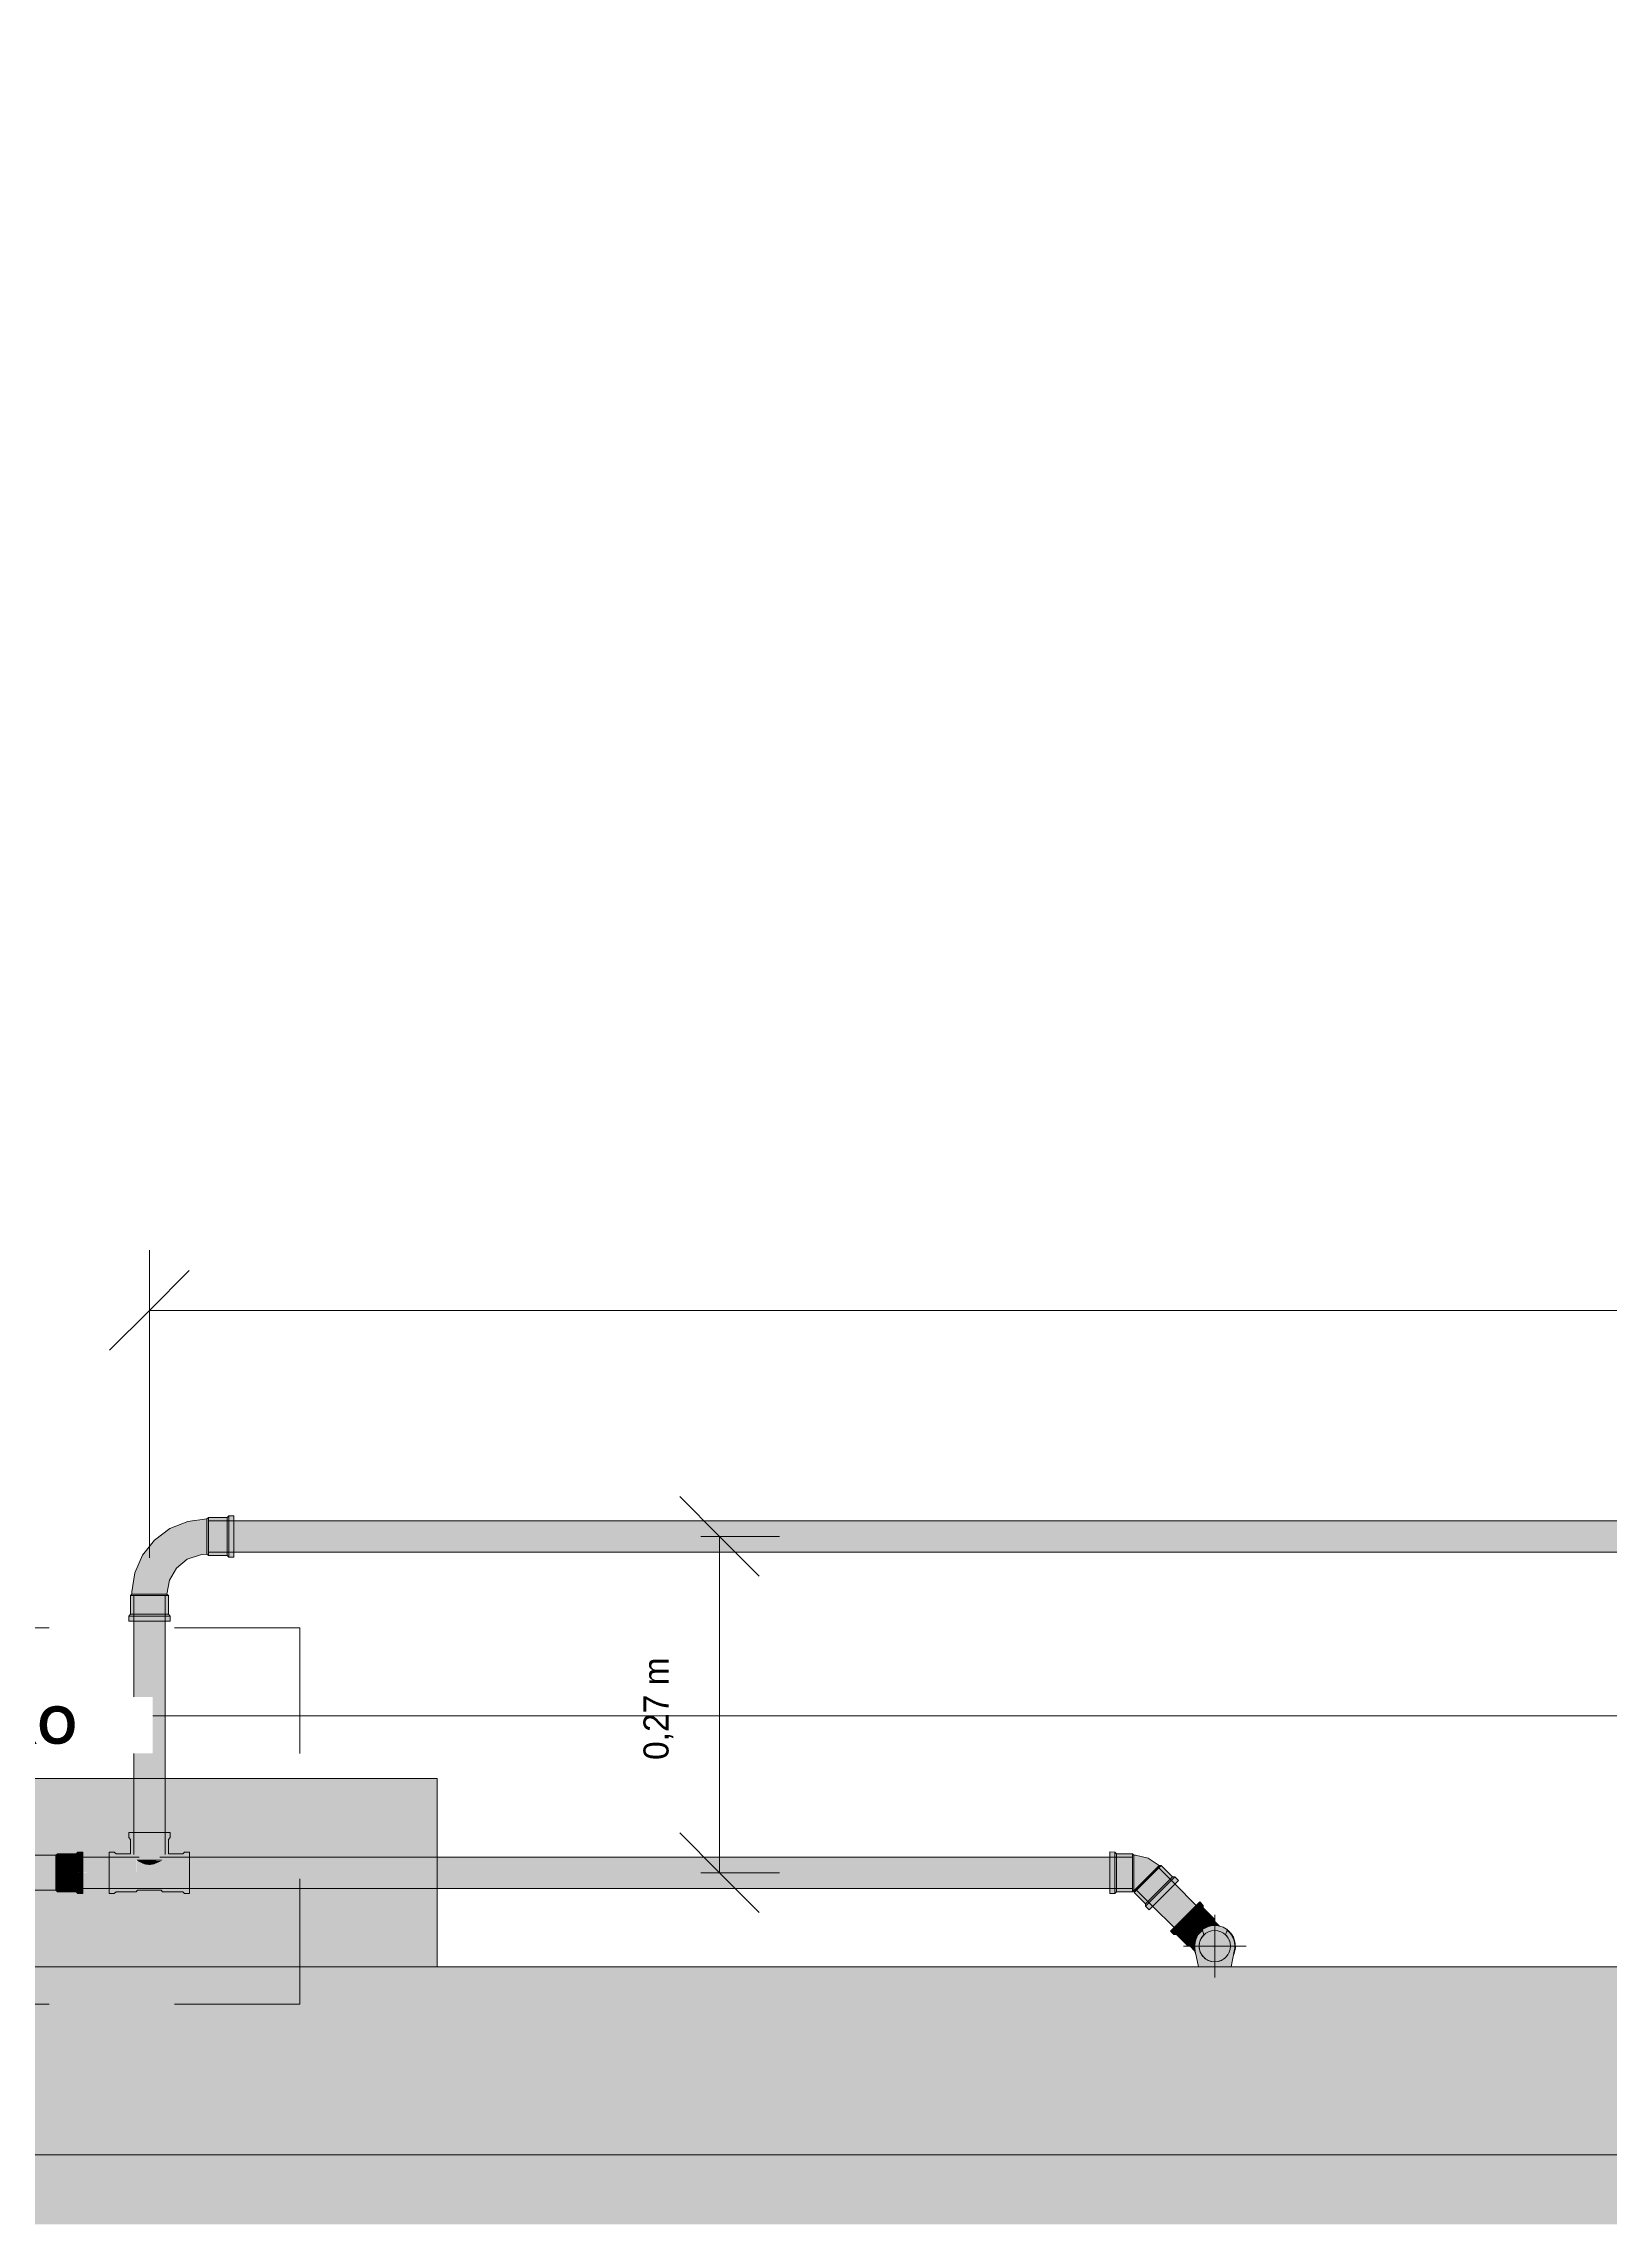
# Model space of a CAD drawing. Header units: metres. Extents: x 15.2 to 39, y -2.1 to 25.8.
# Drawn here: x 16.077 to 17.325, y 15.372 to 17.111 of the extents above; entities that cross this region are included whole.
import ezdxf

# ---------------------------------------------------------------- set-up
doc = ezdxf.new("R2010")
doc.units = ezdxf.units.M
doc.linetypes.add('Projeção', pattern=[0.003969, 0.002381, -0.001587])
doc.layers.add('1095_ARQ_BASE_dwg', color=7, linetype='Continuous', lineweight=5, true_color=0x767676)
doc.layers.add('A-FLOR', color=7, linetype='Continuous', lineweight=9, true_color=0x007f00)
for name, color, linetype, lineweight in [('A-ANNO-DIMS', 7, 'Continuous', 5), ('A-ANNO-DIMS-20', 7, 'Continuous', 5), ('A-FLOR-OVHD', 7, 'Projeção', 5), ('A-WALL', 7, 'Continuous', 9), ('G-ANNO-TEXT', 7, 'Continuous', 5), ('KIRYA - PAREDE VISTA', 7, 'Continuous', 15), ('KIRYA - PISO', 7, 'Continuous', 5), ('P-PIPE', 7, 'Continuous', 5), ('P-PIPE-CNTR', 7, 'Continuous', 5)]:
    doc.layers.add(name, color=color, linetype=linetype, lineweight=lineweight)
doc.styles.add('Century Gothic_1', font='GOTHIC.TTF', dxfattribs={"height": 0.02})
doc.styles.add('Century Gothic_B', font='GOTHICB.TTF', dxfattribs={"height": 0.03})
doc.dimstyles.new('Setores_1_mm', dxfattribs={"dimscale": 0.3048, "dimtxt": 0.020883, "dimasz": 0.208333, "dimexe": 0.15748, "dimexo": 0.098425, "dimgap": 0.114829, "dimtad": 1, "dimrnd": 0.01, "dimzin": 0, "dimdsep": 46, "dimtxsty": 'Century Gothic_1', "dimblk1": 'OBLIQUE', "dimblk2": 'OBLIQUE', "dimsah": 1, "dimcen": 0.09, "dimazin": 0, "dimtfac": 1, "dimtdec": 4, "dimtix": 1, "dimtmove": 0, "dimatfit": 3, "dimfxl": 1, "dimtvp": 1, "dimtolj": 1, "dimtzin": 0, "dimarcsym": 2})

# ---------------------------------------------------------------- blocks, each defined once
blk = doc.blocks.new('PVC Marrom Soldável_Abraçadeira - Abraçadeira_DN20mm e DN25mm-3601950-TÉRREO')
at = {"layer": 'P-PIPE', "true_color": 0x69503c}
blk.add_hatch(color=27, dxfattribs=at).paths.add_polyline_path([(17.0106, 15.5778), (17.0236, 15.5778), (17.0264, 15.5925), (17.0266, 15.594), (17.0263, 15.5977), (17.0251, 15.6012), (17.0227, 15.6047), (17.0205, 15.6068), (17.0195, 15.6031), (17.0214, 15.6006), (17.0227, 15.5975), (17.023, 15.5935), (17.0228, 15.5917), (17.0224, 15.5904), (17.0217, 15.5888), (17.0208, 15.587), (17.0188, 15.5848), (17.0163, 15.5832), (17.0136, 15.5822), (17.0106, 15.5818), (17.0074, 15.5822), (17.0044, 15.5835), (17.0012, 15.5862), (16.9998, 15.5881), (16.9985, 15.5917), (16.9983, 15.5925), (16.9983, 15.5958), (16.9988, 15.5983), (17.0001, 15.601), (17.0019, 15.6034), (17.0006, 15.6068), (16.9981, 15.6043), (16.996, 15.6008), (16.995, 15.5975), (16.9946, 15.594), (16.9951, 15.5904), (16.9976, 15.5778), (17.0074, 15.5778)])
at = {"layer": 'P-PIPE'}
for p, q in [((17.0019, 15.6033), (17.0007, 15.6069)), ((17.0205, 15.6069), (17.0193, 15.6033)), ((16.9951, 15.5904), (16.9976, 15.5778)), ((16.9976, 15.5778), (17.0236, 15.5778)), ((17.0236, 15.5778), (17.0261, 15.5904))]:
    blk.add_line(p, q, dxfattribs=at)
for radius, start, end in [(0.016, 128.3044, 194.1717), (0.0125, 169.2992, 177.6376), (0.0125, 183.6997, 192.0332), (0.0125, 154.3136, 163.2676), (0.0125, 134.0851, 148.9137), (0.0125, 31.0863, 45.9149), (0.016, 345.8283, 51.6956), (0.0125, 16.7324, 25.6864), (0.0125, 347.9668, 356.3003), (0.0125, 2.3624, 10.7008), (0.0125, 198.1612, 206.4725), (0.0125, 212.57, 220.9937), (0.0125, 226.9487, 235.696), (0.0125, 241.3093, 256.4085), (0.0125, 283.5915, 298.6907), (0.0125, 304.304, 313.0513), (0.0125, 319.0063, 327.43), (0.0125, 333.5275, 341.8388)]:
    blk.add_arc((17.0106, 15.5943), radius, start, end, dxfattribs=at)
blk = doc.blocks.new('AF_Soldavel_Curva 45_90 - Standard-V9-TÉRREO')
at = {"layer": 'P-PIPE', "true_color": 0x69503c}
h = blk.add_hatch(color=27, dxfattribs=at)
h.paths.add_polyline_path([(16.0406, 15.6363), (16.0408, 15.6366), (16.0387, 15.6366)])
h.paths.add_polyline_path([(16.044, 15.6368), (16.0457, 15.6372), (16.0448, 15.6371)])
h.paths.add_polyline_path([(16.0537, 15.643), (16.0552, 15.6454), (16.0548, 15.6449), (16.0538, 15.6431)])
h.paths.add_polyline_path([(16.0562, 15.6477), (16.0566, 15.6485), (16.0564, 15.6485)])
h.paths.add_polyline_path([(16.0556, 15.6593), (16.0547, 15.6613), (16.0546, 15.6611), (16.0551, 15.6601)])
h.paths.add_polyline_path([(16.0528, 15.6638), (16.0518, 15.6649), (16.0527, 15.6639)])
h.paths.add_polyline_path([(16.0489, 15.6671), (16.0482, 15.6674), (16.0489, 15.6671)])
h.paths.add_polyline_path([(16.0425, 15.6691), (16.0401, 15.6692), (16.0401, 15.6691), (16.042, 15.6691)])
for points in [[(16.0614, 15.6528), (16.0865, 15.6528), (16.0865, 15.6666), (16.0627, 15.6668), (16.0495, 15.6666), (16.0528, 15.6638), (16.0535, 15.663), (16.0547, 15.6613), (16.0553, 15.6602), (16.0567, 15.6563), (16.0571, 15.6528), (16.0595, 15.6528)], [(16.0865, 15.6528), (16.0876, 15.6528), (16.0876, 15.6677), (16.0865, 15.6666), (16.0865, 15.6528)], [(16.0876, 15.6528), (16.1026, 15.6528), (16.1026, 15.6677), (16.0876, 15.6677), (16.0876, 15.6528)], [(16.104, 15.6528), (16.104, 15.6691), (16.1026, 15.6677), (16.1026, 15.6528)], [(16.104, 15.6528), (16.108, 15.6528), (16.108, 15.6693), (16.104, 15.6691), (16.104, 15.6533)], [(16.0574, 15.6388), (16.0865, 15.639), (16.0865, 15.6528), (16.0571, 15.6528), (16.0562, 15.6476), (16.0558, 15.6466), (16.055, 15.6447), (16.0547, 15.6443), (16.0518, 15.6407), (16.0495, 15.6388), (16.0566, 15.6388)], [(16.0876, 15.6379), (16.0876, 15.6528), (16.0865, 15.6528), (16.0867, 15.6388)], [(16.0876, 15.6379), (16.1026, 15.6379), (16.1026, 15.6528), (16.0876, 15.6528), (16.0876, 15.6385)], [(16.104, 15.6366), (16.104, 15.6528), (16.1026, 15.6527), (16.1028, 15.6377), (16.1037, 15.6369)], [(16.108, 15.6363), (16.108, 15.6528), (16.104, 15.6527), (16.104, 15.6366)]]:
    blk.add_hatch(color=27, dxfattribs=at).paths.add_polyline_path(points)
at = {"layer": 'P-PIPE'}
for p, q in [((16.0876, 15.6679), (16.0865, 15.6668)), ((16.0865, 15.6668), (16.0865, 15.6528)), ((16.1026, 15.6679), (16.0876, 15.6679)), ((16.0876, 15.6679), (16.0876, 15.6528)), ((16.104, 15.6693), (16.1026, 15.6679)), ((16.1026, 15.6679), (16.1026, 15.6528)), ((16.108, 15.6693), (16.104, 15.6693)), ((16.104, 15.6693), (16.104, 15.6528)), ((16.108, 15.6528), (16.108, 15.6693)), ((16.0865, 15.6528), (16.0865, 15.6388)), ((16.0876, 15.6528), (16.0876, 15.6377)), ((16.1026, 15.6528), (16.1026, 15.6377)), ((16.104, 15.6528), (16.104, 15.6363)), ((16.108, 15.6363), (16.108, 15.6528)), ((16.0865, 15.6388), (16.0876, 15.6377)), ((16.0876, 15.6377), (16.1026, 15.6377)), ((16.1026, 15.6377), (16.104, 15.6363)), ((16.104, 15.6363), (16.108, 15.6363))]:
    blk.add_line(p, q, dxfattribs=at)
at = {"layer": 'P-PIPE', "flags": 128}
for points in [[(16.0492, 15.6668), (16.0573, 15.6668), (16.0688, 15.6668), (16.0818, 15.6668), (16.0865, 15.6668)], [(16.0865, 15.6388), (16.0732, 15.6388), (16.0611, 15.6388), (16.0511, 15.6388), (16.0492, 15.6388)]]:
    blk.add_lwpolyline(points, dxfattribs=at)
at = {"layer": 'P-PIPE'}
for start, end in [(101.9728, 121.6639), (83.3047, 96.6826), (41.9697, 78.018), (23.3004, 36.6783), (323.3217, 336.6996), (341.9863, 0), (0, 17.4759), (238.3361, 258.0272), (263.3174, 276.6953), (281.982, 318.0303)]:
    blk.add_arc((16.0406, 15.6528), 0.0165, start, end, dxfattribs=at)
blk = doc.blocks.new('Joelho 45_90 - Agua Fria_Soldavel - MEP - Tigre - Standard-3609069-TÉRREO')
at = {"layer": 'P-PIPE', "true_color": 0x69503c}
for points in [[(0.0033, 0.0247), (-0.0057, 0.0157), (0.0157, -0.0057), (0.0247, 0.0033), (0.0037, 0.0243)], [(0.0038, 0.0272), (0.0033, 0.0266), (0.0266, 0.0033), (0.0295, 0.0061), (0.0061, 0.0295)], [(0.0033, 0.0266), (0.0033, 0.0247), (0.0247, 0.0033), (0.0266, 0.0033), (0.0037, 0.0263)], [(-0.0252, 0.0165), (-0.0252, -0.0165), (-0.0212, -0.0165), (-0.0212, 0.0165), (-0.025, 0.0165)], [(-0.0212, 0.0165), (-0.021, -0.0163), (-0.0198, -0.0151), (-0.0198, 0.0151), (-0.021, 0.0163)], [(-0.0198, 0.0151), (-0.0198, -0.0151), (-0.0071, -0.0151), (-0.0071, 0.0151), (-0.0194, 0.0151)], [(-0.0071, 0.0151), (-0.0071, -0.0151), (-0.006, -0.014), (-0.006, 0.0141), (-0.0068, 0.0148)], [(-0.0058, 0.0141), (-0.006, 0.013), (-0.006, -0.014), (-0.001, -0.0129), (0.0031, -0.0124), (0.0049, -0.0119), (0.0141, -0.0057), (-0.0058, 0.0141)], [(-0.0057, 0.0157), (-0.0055, 0.014), (0.0144, -0.0057), (0.0157, -0.0057), (-0.0053, 0.0153)]]:
    blk.add_hatch(color=27, dxfattribs=at).paths.add_polyline_path(points)
at = {"layer": 'P-PIPE'}
for p, q in [((0.0033, 0.0247), (-0.0057, 0.0157)), ((0.0061, 0.0295), (0.0033, 0.0266)), ((0.0033, 0.0266), (0.0033, 0.0247)), ((0.0033, 0.0266), (0.0266, 0.0033)), ((0.0033, 0.0247), (0.0247, 0.0033)), ((0.0295, 0.0061), (0.0061, 0.0295)), ((-0.0212, 0.0165), (-0.0252, 0.0165)), ((-0.0252, 0.0165), (-0.0252, -0.0165)), ((-0.0198, 0.0151), (-0.0212, 0.0165)), ((-0.0212, 0.0165), (-0.0212, -0.0165)), ((-0.0071, 0.0151), (-0.0198, 0.0151)), ((-0.0198, 0.0151), (-0.0198, -0.0151)), ((-0.006, 0.014), (-0.0071, 0.0151)), ((-0.0071, 0.0151), (-0.0071, -0.0151)), ((-0.0071, -0.0151), (-0.0071, 0.0151)), ((-0.0057, 0.0141), (-0.006, 0.014)), ((-0.006, -0.014), (-0.006, 0.014)), ((-0.006, 0.014), (-0.006, -0.014)), ((-0.0057, 0.0157), (-0.0057, 0.0141)), ((0.0157, -0.0057), (-0.0057, 0.0157)), ((-0.0057, 0.0157), (0.0157, -0.0057)), ((-0.0057, 0.0141), (0.0141, -0.0057)), ((0.0141, -0.0057), (-0.0057, 0.0141)), ((0.0157, -0.0057), (0.0247, 0.0033)), ((0.0247, 0.0033), (0.0266, 0.0033)), ((0.0266, 0.0033), (0.0295, 0.0061)), ((-0.0252, -0.0165), (-0.0212, -0.0165)), ((-0.0212, -0.0165), (-0.0198, -0.0151)), ((-0.0198, -0.0151), (-0.0071, -0.0151)), ((-0.0071, -0.0151), (-0.006, -0.014)), ((0.0141, -0.0057), (0.0157, -0.0057))]:
    blk.add_line(p, q, dxfattribs=at)
at = {"layer": 'P-PIPE', "flags": 128}
blk.add_lwpolyline([(-0.006, -0.014), (0.0044, -0.0121), (0.0133, -0.0065), (0.0141, -0.0057)], dxfattribs=at)
blk = doc.blocks.new('Joelho 45_90 - Agua Fria_Soldavel - MEP - Tigre - Standard-V10-TÉRREO')
at = {"layer": 'P-PIPE', "true_color": 0x69503c}
for points in [[(16.9898, 15.6152), (17.0013, 15.6267), (16.9986, 15.6296), (16.9869, 15.618), (16.9879, 15.617)], [(16.9783, 15.6037), (16.9898, 15.6152), (16.9869, 15.618), (16.9753, 15.6063), (16.9781, 15.6038)], [(16.9802, 15.6037), (16.9908, 15.6142), (16.9898, 15.6152), (16.9784, 15.6037), (16.9797, 15.6037)], [(16.9891, 15.5945), (16.9959, 15.6015), (16.9968, 15.6031), (16.999, 15.606), (16.9908, 15.6142), (16.9802, 15.6037), (16.9887, 15.5949)], [(16.9908, 15.6142), (17.0013, 15.6247), (17.0011, 15.6265), (16.9898, 15.6152)], [(16.999, 15.606), (17.0031, 15.6089), (17.0039, 15.6094), (17.0104, 15.6159), (17.0013, 15.6247), (16.9908, 15.6142), (16.9985, 15.6064)], [(17.0037, 15.6091), (17.0066, 15.6105), (17.0104, 15.6143), (17.0104, 15.6159), (17.0039, 15.6094)], [(17.0063, 15.6102), (17.0063, 15.6102), (17.0114, 15.6107), (17.0145, 15.6103), (17.0104, 15.6143), (17.0063, 15.6102)], [(16.9906, 15.5945), (16.9949, 15.5991), (16.9955, 15.601), (16.9891, 15.5945), (16.9905, 15.5945)], [(16.9946, 15.5905), (16.9942, 15.5948), (16.9946, 15.5985), (16.9906, 15.5945), (16.9946, 15.5905)]]:
    blk.add_hatch(color=27, dxfattribs=at).paths.add_polyline_path(points)
h = blk.add_hatch(color=27, dxfattribs=at)
h.paths.add_polyline_path([(17.0256, 15.5877), (17.0266, 15.5905), (17.0271, 15.5943), (17.0263, 15.5993), (17.0245, 15.6031), (17.0218, 15.6064), (17.0182, 15.6089), (17.0145, 15.6103), (17.0101, 15.6107), (17.0055, 15.6099), (17.0018, 15.6081), (16.9985, 15.6053), (16.996, 15.6018), (16.9946, 15.5981), (16.9942, 15.5938), (16.9949, 15.5896), (16.9956, 15.5877), (16.9948, 15.5925), (16.9947, 15.5947), (16.9953, 15.5986), (16.9965, 15.6017), (16.9985, 15.6047), (17.0007, 15.6068), (17.002, 15.6033), (17.005, 15.6054), (17.0074, 15.6064), (17.0106, 15.6068), (17.0139, 15.6064), (17.0169, 15.6051), (17.0193, 15.6033), (17.0206, 15.6068), (17.0234, 15.6038), (17.0252, 15.6008), (17.0263, 15.5975), (17.0266, 15.594), (17.026, 15.5896)])
h.paths.add_polyline_path([(17.0228, 15.5917), (17.023, 15.5925), (17.0229, 15.5924)])
h.paths.add_polyline_path([(17.0231, 15.5948), (17.023, 15.5958), (17.023, 15.595)])
h.paths.add_polyline_path([(17.0225, 15.5979), (17.0223, 15.5986), (17.0225, 15.5981)])
h.paths.add_polyline_path([(17.0213, 15.6007), (17.0209, 15.6013), (17.0213, 15.6007)])
at = {"layer": 'P-PIPE'}
for p, q in [((16.9986, 15.6297), (16.9869, 15.618)), ((17.0014, 15.6268), (16.9986, 15.6297)), ((16.9869, 15.618), (16.9753, 15.6063)), ((16.9781, 15.6035), (16.9898, 15.6152)), ((16.9801, 15.6035), (16.9908, 15.6142)), ((16.9898, 15.6152), (17.0014, 15.6268)), ((16.9908, 15.6142), (17.0014, 15.6249)), ((17.0014, 15.6249), (17.0014, 15.6268)), ((17.0104, 15.6159), (17.0014, 15.6249)), ((17.0104, 15.6159), (17.0037, 15.6092)), ((17.0037, 15.6092), (17.0104, 15.6159)), ((17.0064, 15.6103), (17.0104, 15.6143)), ((17.0104, 15.6143), (17.0064, 15.6103)), ((17.0104, 15.6143), (17.0104, 15.6159)), ((17.0104, 15.6143), (17.0145, 15.6103)), ((16.9753, 15.6063), (16.9781, 15.6035)), ((16.9781, 15.6035), (16.9801, 15.6035)), ((16.9801, 15.6035), (16.9891, 15.5945)), ((16.9958, 15.6012), (16.9891, 15.5945)), ((16.9891, 15.5945), (16.9958, 15.6012)), ((16.9891, 15.5945), (16.9906, 15.5945)), ((16.9906, 15.5945), (16.9946, 15.5985)), ((16.9946, 15.5985), (16.9906, 15.5945)), ((16.9946, 15.5904), (16.9906, 15.5945))]:
    blk.add_line(p, q, dxfattribs=at)
for start, end in [(336.2965, 135), (92.9784, 98.3543), (135, 203.7035), (171.8727, 177.0216), (152.9767, 158.3538), (111.6462, 117.0233), (51.6467, 57.025), (32.9802, 38.3548), (351.6473, 357.0268), (335, 338.3553)]:
    blk.add_arc((17.0106, 15.5943), 0.0165, start, end, dxfattribs=at)
blk = doc.blocks.new('HD_1095_QUIOSQUE_PRAÇA_NOVA_COREMAS_rvt-1-TÉRREO')
at = {"layer": 'A-FLOR', "lineweight": 5, "true_color": 0x464646}
blk.add_hatch(color=49, dxfattribs=at).paths.add_polyline_path([(18.2106, 15.3725), (18.5106, 15.3725), (18.5106, 15.4278), (18.2106, 15.4278), (18.2106, 15.5778), (15.3606, 15.5778), (15.3606, 15.3725), (18.2062, 15.3725)])
at = {"layer": 'A-WALL', "lineweight": 5, "true_color": 0x787878}
h = blk.add_hatch(color=8, dxfattribs=at)
h.paths.add_polyline_path([(15.2106, 15.5778), (16.3906, 15.5778), (16.3906, 15.6403), (16.193, 15.6402), (16.193, 15.6363), (16.189, 15.6363), (16.1876, 15.6377), (16.1715, 15.6377), (16.1704, 15.6388), (16.1515, 15.6386), (16.1505, 15.6377), (16.1344, 15.6377), (16.133, 15.6363), (16.129, 15.6363), (16.129, 15.6403), (16.108, 15.6403), (16.108, 15.6363), (16.104, 15.6366), (16.1026, 15.6379), (16.0876, 15.6379), (16.0865, 15.639), (16.0627, 15.6388), (16.0489, 15.6385), (16.0482, 15.6382), (16.0439, 15.6367), (16.0432, 15.6366), (16.0425, 15.6366), (16.0406, 15.6363), (16.0363, 15.6369), (16.032, 15.6388), (16.0197, 15.6388), (15.9946, 15.6388), (15.9936, 15.6379), (15.9786, 15.6379), (15.9772, 15.6366), (15.9732, 15.6363), (15.9732, 15.6403), (15.9555, 15.6403), (15.9555, 15.6358), (15.9515, 15.6358), (15.9496, 15.6378), (15.9346, 15.6378), (15.9317, 15.6403), (15.9301, 15.6403), (15.9301, 15.6338), (15.9184, 15.6338), (15.9166, 15.6333), (15.9081, 15.6333), (15.9021, 15.635), (15.8724, 15.635), (15.8676, 15.6364), (15.866, 15.6378), (15.8581, 15.6378), (15.8581, 15.6338), (15.8431, 15.6338), (15.8431, 15.6403), (15.8415, 15.6403), (15.8386, 15.6378), (15.8237, 15.6378), (15.8218, 15.6358), (15.8178, 15.6358), (15.8178, 15.6403), (15.808, 15.6403), (15.808, 15.6203), (15.7812, 15.6203), (15.7812, 15.6354), (15.7713, 15.6294), (15.77, 15.6259), (15.7627, 15.6142), (15.7522, 15.604), (15.7411, 15.597), (15.728, 15.5924), (15.7142, 15.5909), (15.7005, 15.5924), (15.6874, 15.597), (15.6754, 15.6047), (15.6658, 15.6142), (15.6584, 15.6259), (15.6571, 15.6299), (15.6476, 15.6356), (15.6476, 15.6203), (15.6205, 15.6203), (15.6205, 15.6403), (15.6065, 15.6403), (15.6065, 15.6367), (15.5896, 15.6367), (15.5874, 15.6331), (15.5864, 15.6322), (15.5836, 15.6309), (15.581, 15.6302), (15.5537, 15.6302), (15.5523, 15.623), (15.5501, 15.6225), (15.5501, 15.6235), (15.5413, 15.6235), (15.5356, 15.6292), (15.5355, 15.6363), (15.5235, 15.6363), (15.5235, 15.6403), (15.508, 15.6403), (15.508, 15.6363), (15.504, 15.6366), (15.5026, 15.6379), (15.4876, 15.6379), (15.4865, 15.639), (15.4616, 15.6388), (15.4492, 15.6388), (15.4482, 15.6382), (15.444, 15.6368), (15.4432, 15.6366), (15.4424, 15.6365), (15.4402, 15.6364), (15.4355, 15.6372), (15.4318, 15.639), (15.4284, 15.6418), (15.4277, 15.6426), (15.4265, 15.6443), (15.426, 15.6454), (15.4246, 15.6492), (15.4241, 15.6528), (15.425, 15.658), (15.4254, 15.659), (15.4263, 15.6609), (15.4266, 15.6616), (15.4266, 15.6696), (15.4266, 15.6989), (15.4258, 15.6998), (15.4258, 15.7148), (15.4244, 15.7162), (15.4241, 15.7202), (15.4281, 15.7202), (15.4281, 15.7278), (15.2106, 15.7278), (15.2106, 15.6985)])
h.paths.add_polyline_path([(15.808, 15.6653), (15.8178, 15.6653), (15.8178, 15.6698), (15.8218, 15.6698), (15.8237, 15.6679), (15.8386, 15.6679), (15.8415, 15.6653), (15.8431, 15.6653), (15.8431, 15.6718), (15.8581, 15.6718), (15.8581, 15.6678), (15.866, 15.6678), (15.8676, 15.6693), (15.8724, 15.6706), (15.9028, 15.6708), (15.9081, 15.6723), (15.9166, 15.6723), (15.9184, 15.6718), (15.9301, 15.6718), (15.9301, 15.6653), (15.9318, 15.6654), (15.9346, 15.6679), (15.9496, 15.6679), (15.9515, 15.6698), (15.9555, 15.6698), (15.9555, 15.6653), (15.9732, 15.6653), (15.9732, 15.6693), (15.9772, 15.6691), (15.9786, 15.6677), (15.9936, 15.6677), (15.9947, 15.6666), (16.0197, 15.6668), (16.032, 15.6668), (16.0331, 15.6674), (16.0372, 15.6689), (16.038, 15.6691), (16.0401, 15.6692), (16.041, 15.6693), (16.0457, 15.6684), (16.0495, 15.6668), (16.0627, 15.6668), (16.0867, 15.6668), (16.0876, 15.6677), (16.1026, 15.6677), (16.104, 15.6691), (16.108, 15.6693), (16.108, 15.6653), (16.129, 15.6654), (16.129, 15.6693), (16.133, 15.6693), (16.1344, 15.6679), (16.1459, 15.6679), (16.1459, 15.6794), (16.1445, 15.6808), (16.1445, 15.6848), (16.1485, 15.6848), (16.1485, 15.7278), (15.4531, 15.7278), (15.4531, 15.7202), (15.4571, 15.7202), (15.4569, 15.7162), (15.4555, 15.7148), (15.4555, 15.6998), (15.4545, 15.6985), (15.4546, 15.6762), (15.4547, 15.6668), (15.4788, 15.6668), (15.4867, 15.6668), (15.4876, 15.6677), (15.5026, 15.6677), (15.504, 15.6691), (15.508, 15.6693), (15.508, 15.6653), (15.5235, 15.6653), (15.5235, 15.6693), (15.5356, 15.6695), (15.5356, 15.6764), (15.5413, 15.6821), (15.5501, 15.6821), (15.5501, 15.6831), (15.5523, 15.6827), (15.5537, 15.6754), (15.581, 15.6754), (15.5843, 15.6746), (15.5867, 15.6731), (15.5878, 15.6722), (15.5896, 15.6689), (15.6065, 15.6689), (15.6065, 15.6653), (15.6205, 15.6653), (15.6205, 15.6854), (15.6476, 15.6854), (15.6476, 15.6701), (15.6571, 15.6757), (15.6584, 15.6797), (15.6658, 15.6914), (15.6756, 15.7012), (15.6874, 15.7086), (15.7015, 15.7133), (15.7142, 15.7147), (15.728, 15.7132), (15.7417, 15.7082), (15.7531, 15.701), (15.7627, 15.6914), (15.77, 15.6797), (15.7713, 15.6762), (15.7812, 15.6702), (15.7812, 15.6854), (15.808, 15.6854), (15.808, 15.6665)])
h.paths.add_polyline_path([(16.3906, 15.6653), (16.3906, 15.7278), (16.1735, 15.7278), (16.1737, 15.6848), (16.1775, 15.6848), (16.1775, 15.6808), (16.1761, 15.6794), (16.1761, 15.6679), (16.1876, 15.6679), (16.189, 15.6693), (16.193, 15.6693), (16.193, 15.6653), (16.3185, 15.6653)])
at = {"layer": 'P-PIPE', "true_color": 0x00ffff}
h = blk.add_hatch(color=4, dxfattribs=at)
h.paths.add_polyline_path([(16.927, 15.6528), (16.927, 15.6653), (16.193, 15.6651), (16.193, 15.6528), (16.8848, 15.6528)])
h.paths.add_polyline_path([(16.108, 15.6528), (16.129, 15.6528), (16.129, 15.6653), (16.108, 15.6653), (16.108, 15.6547)])
h = blk.add_hatch(color=4, dxfattribs=at)
h.paths.add_polyline_path([(16.129, 15.6403), (16.129, 15.6528), (16.108, 15.6527), (16.108, 15.6403), (16.1112, 15.6403)])
h.paths.add_polyline_path([(16.8848, 15.6403), (16.927, 15.6403), (16.927, 15.6528), (16.193, 15.6528), (16.193, 15.6403), (16.6961, 15.6403)])
for points in [[(16.9781, 15.6092), (16.9869, 15.618), (16.9699, 15.635), (16.9611, 15.6262), (16.9775, 15.6097)], [(16.9869, 15.618), (16.9958, 15.6268), (16.9787, 15.6438), (16.9699, 15.635), (16.9839, 15.621)], [(17.0106, 15.5818), (17.0147, 15.5826), (17.0169, 15.5835), (17.0195, 15.5855), (17.0217, 15.5888), (17.0227, 15.5911), (17.0231, 15.5943), (17.0227, 15.5975), (17.0214, 15.6006), (17.0195, 15.6031), (17.0169, 15.6051), (17.0139, 15.6064), (17.0106, 15.6068), (17.0074, 15.6064), (17.0044, 15.6051), (17.0018, 15.6031), (16.9998, 15.6006), (16.9985, 15.5975), (16.9982, 15.5935), (16.9988, 15.5904), (16.9998, 15.5881), (17.0018, 15.5855), (17.0051, 15.5832), (17.008, 15.5822)]]:
    blk.add_hatch(color=4, dxfattribs=at).paths.add_polyline_path(points)
at = {"layer": 'A-FLOR', "color": 9, "true_color": 0xaad4aa}
blk.add_line((18.2106, 15.5778), (16.3906, 15.5778), dxfattribs=at)
at = {"layer": 'A-WALL', "color": 253, "true_color": 0xaaaaaa}
for p, q in [((15.2106, 15.7278), (16.3906, 15.7278)), ((16.3906, 15.5778), (16.3906, 15.7278)), ((16.3906, 15.5778), (15.3606, 15.5778)), ((16.3906, 15.5778), (18.2106, 15.5778)), ((18.2106, 15.4278), (15.3606, 15.4278))]:
    blk.add_line(p, q, dxfattribs=at)
at = {"layer": 'P-PIPE'}
for p, q in [((16.1529, 15.6653), (16.0876, 15.6653)), ((16.9451, 15.6653), (16.1692, 15.6653)), ((17.0086, 15.614), (16.966, 15.6566)), ((16.0876, 15.6403), (16.9451, 15.6403)), ((16.9483, 15.639), (16.9909, 15.5964))]:
    blk.add_line(p, q, dxfattribs=at)
at = {"layer": 'P-PIPE', "color": 96, "true_color": 0x007f00}
for start, end in [(0, 180), (180, 0)]:
    blk.add_arc((17.0106, 15.5943), 0.0125, start, end, dxfattribs=at)
at = {"layer": 'P-PIPE-CNTR'}
for p, q in [((17.0106, 15.6068), (17.0106, 15.6193)), ((17.0106, 15.6068), (17.0106, 15.6193)), ((17.0106, 15.5693), (17.0106, 15.6193)), ((16.9856, 15.5943), (16.9947, 15.5943)), ((16.9856, 15.5943), (16.9947, 15.5943)), ((16.9856, 15.5943), (17.0356, 15.5943)), ((17.0266, 15.5943), (17.0356, 15.5943)), ((17.0266, 15.5943), (17.0356, 15.5943)), ((17.0106, 15.5693), (17.0106, 15.5778)), ((17.0106, 15.5693), (17.0106, 15.5778))]:
    blk.add_line(p, q, dxfattribs=at)
at = {"layer": 'P-PIPE', "lineweight": 5, "rotation": 135}
blk.add_blockref('Joelho 45_90 - Agua Fria_Soldavel - MEP - Tigre - Standard-3609069-TÉRREO', (16.9521, 15.6528), dxfattribs=at)
at = {"layer": 'P-PIPE', "lineweight": 5}
for name in ['AF_Soldavel_Curva 45_90 - Standard-V9-TÉRREO', 'Joelho 45_90 - Agua Fria_Soldavel - MEP - Tigre - Standard-V10-TÉRREO', 'PVC Marrom Soldável_Abraçadeira - Abraçadeira_DN20mm e DN25mm-3601950-TÉRREO']:
    blk.add_blockref(name, (0, 0), dxfattribs=at)
blk = doc.blocks.new('1095_ARQ_BASE_dwg-3608001-TÉRREO')
at = {"layer": 'KIRYA - PAREDE VISTA', "color": 253, "true_color": 0xaaaaaa, "flags": 128}
for points in [[(15.8915, 15.6706), (15.8915, 15.7778), (17.8915, 15.7778), (17.8915, 15.4278)], [(17.8915, 15.4278), (15.8915, 15.4278), (15.8915, 15.635)]]:
    blk.add_lwpolyline(points, dxfattribs=at)
at = {"layer": 'KIRYA - PISO', "color": 253, "true_color": 0xaaaaaa}
for radius, start, end in [(6, 14.71477, 106.25676), (5, 17.7478, 109.6277), (4, 22.3978, 114.8306)]:
    blk.add_arc((16.8653, 13.8485), radius, start, end, dxfattribs=at)
blk = doc.blocks.new('AF_Soldavel_Curva 45_90 - Standard-V14-TÉRREO')
at = {"layer": 'P-PIPE', "true_color": 0xe06060}
for points in [[(-0.0159, 0.0674), (-0.0165, 0.0674), (-0.0165, 0.0634), (0.0165, 0.0634), (0.0165, 0.0674), (-0.0151, 0.0674)], [(-0.0159, 0.0634), (-0.0165, 0.0634), (-0.0151, 0.062), (0.0151, 0.062), (0.0165, 0.0634), (-0.0159, 0.0634)], [(-0.0082, 0.062), (-0.0151, 0.062), (-0.0151, 0.047), (0.0151, 0.047), (0.0151, 0.062), (-0.0076, 0.062)], [(-0.0139, 0.0459), (-0.014, 0.0459), (-0.0151, 0.0376), (-0.0183, 0.03), (-0.0238, 0.023), (-0.03, 0.0183), (-0.0363, 0.0157), (-0.0459, 0.014), (-0.0459, -0.014), (-0.0342, -0.0129), (-0.0219, -0.0089), (-0.0126, -0.0039), (-0.0035, 0.0035), (0.0043, 0.0133), (0.0096, 0.0233), (0.0129, 0.0342), (0.014, 0.0459), (-0.0137, 0.0459)], [(0.0012, 0.047), (-0.0151, 0.047), (-0.0139, 0.0459), (0.0142, 0.046), (0.0151, 0.047), (0.0024, 0.047)], [(-0.0638, 0.0165), (-0.0674, 0.0165), (-0.0674, -0.0165), (-0.0634, -0.0165), (-0.0634, 0.0165)], [(-0.0634, 0.0165), (-0.0634, -0.0165), (-0.062, -0.0151), (-0.062, 0.0151), (-0.0631, 0.0162)], [(-0.047, 0.0151), (-0.062, 0.0151), (-0.062, -0.0151), (-0.047, -0.0151), (-0.047, 0.0147)], [(-0.047, 0.0151), (-0.047, -0.0151), (-0.0459, -0.014), (-0.046, 0.0142), (-0.0465, 0.0146)]]:
    blk.add_hatch(color=13, dxfattribs=at).paths.add_polyline_path(points)
at = {"layer": 'P-PIPE'}
for p, q in [((-0.0165, 0.0674), (-0.0165, 0.0634)), ((0.0165, 0.0674), (-0.0165, 0.0674)), ((-0.0165, 0.0634), (-0.0151, 0.062)), ((-0.0165, 0.0634), (0.0165, 0.0634)), ((-0.0151, 0.062), (-0.0151, 0.047)), ((-0.0151, 0.062), (0.0151, 0.062)), ((0.0151, 0.062), (0.0165, 0.0634)), ((0.0151, 0.047), (0.0151, 0.062)), ((0.0165, 0.0634), (0.0165, 0.0674)), ((-0.0151, 0.047), (-0.014, 0.0459)), ((-0.0151, 0.047), (0.0151, 0.047)), ((-0.014, 0.0459), (0.014, 0.0459)), ((0.014, 0.0459), (0.0151, 0.047)), ((-0.0634, 0.0165), (-0.0674, 0.0165)), ((-0.0674, 0.0165), (-0.0674, -0.0165)), ((-0.062, 0.0151), (-0.0634, 0.0165)), ((-0.0634, 0.0165), (-0.0634, -0.0165)), ((-0.047, 0.0151), (-0.062, 0.0151)), ((-0.062, 0.0151), (-0.062, -0.0151)), ((-0.0459, 0.014), (-0.047, 0.0151)), ((-0.047, 0.0151), (-0.047, -0.0151)), ((-0.0459, 0.014), (-0.0459, -0.014)), ((-0.0674, -0.0165), (-0.0634, -0.0165)), ((-0.0634, -0.0165), (-0.062, -0.0151)), ((-0.062, -0.0151), (-0.047, -0.0151)), ((-0.047, -0.0151), (-0.0459, -0.014))]:
    blk.add_line(p, q, dxfattribs=at)
at = {"layer": 'P-PIPE', "flags": 128}
for points in [[(-0.0459, -0.014), (-0.0307, -0.0121), (-0.0164, -0.0063), (-0.0041, 0.0029), (0.0054, 0.0149), (0.0116, 0.029), (0.014, 0.0441), (0.014, 0.0459)], [(-0.014, 0.0459), (-0.016, 0.0349), (-0.0216, 0.0253), (-0.0302, 0.0181), (-0.0408, 0.0145), (-0.0459, 0.014)]]:
    blk.add_lwpolyline(points, dxfattribs=at)
blk = doc.blocks.new('DIMBLOCK15-TÉRREO')
at = {"layer": 'A-ANNO-DIMS-20'}
for p, q in [((16.161, 16.101), (16.161, 16.149)), ((19.4257, 16.101), (19.4257, 16.149)), ((16.161, 16.101), (19.4257, 16.101)), ((16.161, 16.101), (16.161, 15.9038)), ((19.4257, 16.101), (19.4257, 15.9633))]:
    blk.add_line(p, q, dxfattribs=at)
at = {"layer": 'A-ANNO-DIMS-20', "lineweight": 25}
for p, q in [((16.161, 16.101), (16.1928, 16.1328)), ((19.4257, 16.101), (19.4574, 16.1328)), ((16.161, 16.101), (16.1293, 16.0693)), ((19.4257, 16.101), (19.3939, 16.0693))]:
    blk.add_line(p, q, dxfattribs=at)
at = {"layer": 'A-ANNO-DIMS-20', "color": 0, "insert": (17.7493, 16.1616), "char_height": 0.02, "width": 0.105809, "attachment_point": 1, "line_spacing_factor": 0.984502, "style": 'Century Gothic_1'}
blk.add_mtext('3,26 m', dxfattribs=at)
blk = doc.blocks.new('_Oblique')
at = {"color": 0, "linetype": 'ByBlock', "lineweight": -2}
blk.add_line((-0.5, -0.5), (0.5, 0.5), dxfattribs=at)
blk = doc.blocks.new('DIMBLOCK16-TÉRREO')
at = {"layer": 'A-ANNO-DIMS-20', "lineweight": 25}
for p, q in [((16.6156, 15.9208), (16.5839, 15.9526)), ((16.6156, 15.9208), (16.6474, 15.8891)), ((16.6156, 15.6528), (16.5839, 15.6846)), ((16.6156, 15.6528), (16.6474, 15.6211))]:
    blk.add_line(p, q, dxfattribs=at)
at = {"layer": 'A-ANNO-DIMS-20'}
for p, q in [((16.6156, 15.9208), (16.6007, 15.9208)), ((16.6156, 15.6528), (16.6156, 15.9208)), ((16.6156, 15.9208), (16.6636, 15.9208)), ((16.6156, 15.6528), (16.6007, 15.6528)), ((16.6156, 15.6528), (16.6636, 15.6528))]:
    blk.add_line(p, q, dxfattribs=at)
at = {"layer": 'A-ANNO-DIMS-20', "color": 0, "insert": (16.555, 15.7427), "char_height": 0.02, "width": 0.105809, "attachment_point": 1, "rotation": 90, "line_spacing_factor": 0.984502, "style": 'Century Gothic_1'}
blk.add_mtext('0,27 m', dxfattribs=at)

msp = doc.modelspace()

# ---------------------------------------------------------------- hatches: boundary and pattern name
at = {"layer": 'P-PIPE', "true_color": 0x00ffff}
for points in [[(17.4511, 15.9208), (19.4053, 15.9208), (19.4053, 15.9333), (16.2284, 15.9333), (16.2284, 15.9208), (17.0736, 15.9208)], [(16.2284, 15.9083), (19.4053, 15.9083), (19.4053, 15.9208), (16.2284, 15.9208), (16.2284, 15.9083)], [(16.161, 15.6848), (16.161, 15.8534), (16.1485, 15.8534), (16.1487, 15.6848), (16.161, 15.6848)], [(16.161, 15.6848), (16.1735, 15.6848), (16.1735, 15.8534), (16.161, 15.8534), (16.161, 15.6985)]]:
    msp.add_hatch(color=4, dxfattribs=at).paths.add_polyline_path(points)
at = {"layer": 'P-PIPE', "true_color": 0xe06060}
for points in [[(16.1445, 15.6808), (16.1775, 15.6808), (16.1775, 15.6848), (16.1445, 15.6848)], [(16.1761, 15.6794), (16.1775, 15.6808), (16.1445, 15.6808), (16.1459, 15.6794), (16.1758, 15.6794)], [(16.133, 15.6363), (16.133, 15.6693), (16.129, 15.6693), (16.129, 15.6363), (16.1314, 15.6363)], [(16.133, 15.6363), (16.1344, 15.6377), (16.1344, 15.6679), (16.133, 15.6693), (16.133, 15.6373)], [(16.1503, 15.6377), (16.1505, 15.6377), (16.1504, 15.6635), (16.1459, 15.6679), (16.1344, 15.6679), (16.1344, 15.6377)], [(16.1686, 15.6633), (16.1717, 15.6634), (16.1761, 15.6679), (16.1761, 15.6794), (16.1459, 15.6794), (16.1459, 15.6679), (16.1505, 15.6633), (16.1678, 15.6633)], [(16.1633, 15.6622), (16.1706, 15.6624), (16.1715, 15.6633), (16.1505, 15.6633), (16.1516, 15.6622), (16.1633, 15.6622)], [(16.1505, 15.6377), (16.1516, 15.6388), (16.1515, 15.6624), (16.1505, 15.6633), (16.1505, 15.6381)], [(16.1715, 15.6377), (16.1715, 15.6633), (16.1704, 15.6622), (16.1706, 15.6386), (16.1711, 15.6381)], [(16.1715, 15.6377), (16.1876, 15.6377), (16.1876, 15.6679), (16.1761, 15.6679), (16.1715, 15.6633), (16.1715, 15.6381)], [(16.189, 15.6363), (16.189, 15.6693), (16.1876, 15.6679), (16.1876, 15.6377), (16.188, 15.6373)], [(16.189, 15.6363), (16.193, 15.6363), (16.193, 15.6693), (16.189, 15.6693), (16.189, 15.6369)], [(16.161, 15.6589), (16.1648, 15.6596), (16.169, 15.6614), (16.1704, 15.6622), (16.1516, 15.6622), (16.1551, 15.6604), (16.1576, 15.6594), (16.1602, 15.6591)], [(16.1516, 15.6388), (16.161, 15.6388), (16.161, 15.6589), (16.1572, 15.6596), (16.153, 15.6614), (16.1516, 15.6622), (16.1516, 15.6391)], [(16.1697, 15.6388), (16.1704, 15.6388), (16.1704, 15.6622), (16.167, 15.6604), (16.1644, 15.6594), (16.161, 15.6588), (16.161, 15.6388)]]:
    msp.add_hatch(color=13, dxfattribs=at).paths.add_polyline_path(points)

# ---------------------------------------------------------------- linework, layer by layer
at = {"layer": 'A-FLOR-OVHD'}
for p, q in [((15.381, 15.8479), (16.281, 15.8479)), ((16.281, 15.8479), (16.281, 15.5479)), ((16.281, 15.5479), (15.381, 15.5479))]:
    msp.add_line(p, q, dxfattribs=at)
at = {"layer": 'P-PIPE'}
for p, q in [((19.4257, 15.9333), (16.208, 15.9333)), ((16.208, 15.9083), (19.4257, 15.9083)), ((16.1485, 15.8738), (16.1485, 15.6673)), ((16.1735, 15.6673), (16.1735, 15.8738)), ((16.1445, 15.6848), (16.1445, 15.6808)), ((16.1775, 15.6848), (16.1445, 15.6848)), ((16.1445, 15.6808), (16.1459, 15.6794)), ((16.1761, 15.6794), (16.1775, 15.6808)), ((16.1775, 15.6808), (16.1775, 15.6848)), ((16.133, 15.6693), (16.129, 15.6693)), ((16.129, 15.6693), (16.129, 15.6363)), ((16.1344, 15.6679), (16.133, 15.6693)), ((16.1459, 15.6679), (16.1344, 15.6679)), ((16.1459, 15.6794), (16.1459, 15.6679)), ((16.1761, 15.6679), (16.1761, 15.6794)), ((16.1876, 15.6679), (16.1761, 15.6679)), ((16.189, 15.6693), (16.1876, 15.6679)), ((16.193, 15.6693), (16.189, 15.6693)), ((16.193, 15.6363), (16.193, 15.6693)), ((16.129, 15.6363), (16.133, 15.6363)), ((16.133, 15.6363), (16.1344, 15.6377)), ((16.1344, 15.6377), (16.1505, 15.6377)), ((16.1505, 15.6377), (16.1516, 15.6388)), ((16.1516, 15.6388), (16.161, 15.6388)), ((16.161, 15.6388), (16.1704, 15.6388)), ((16.1704, 15.6388), (16.1715, 15.6377)), ((16.1715, 15.6377), (16.1876, 15.6377)), ((16.1876, 15.6377), (16.189, 15.6363)), ((16.189, 15.6363), (16.193, 15.6363))]:
    msp.add_line(p, q, dxfattribs=at)

# ---------------------------------------------------------------- block references
at = {"lineweight": 5}
msp.add_blockref('HD_1095_QUIOSQUE_PRAÇA_NOVA_COREMAS_rvt-1-TÉRREO', (0, 0), dxfattribs=at)
at = {"layer": '1095_ARQ_BASE_dwg', "color": 253, "true_color": 0xaaaaaa}
msp.add_blockref('1095_ARQ_BASE_dwg-3608001-TÉRREO', (0, 0), dxfattribs=at)
at = {"layer": 'P-PIPE', "rotation": 180}
msp.add_blockref('AF_Soldavel_Curva 45_90 - Standard-V14-TÉRREO', (16.161, 15.9208), dxfattribs=at)

# ---------------------------------------------------------------- dimensions: what is measured, and where the dimension line sits
at = {"layer": 'A-ANNO-DIMS'}
dim = msp.add_linear_dim(base=(19.4257, 16.101), p1=(16.161, 15.8738), p2=(19.4257, 15.9333), dimstyle='Setores_1_mm', override={"dimpost": '<>', "dimfxl": 3.265179}, dxfattribs=at)
dim.commit()
dim.dimension.update_dxf_attribs({"geometry": 'DIMBLOCK15-TÉRREO', "text_midpoint": (17.7934, 16.1465)})
dim = msp.add_linear_dim(base=(16.6156, 15.9208), p1=(16.5707, 15.6528), p2=(16.5707, 15.9208), angle=90, dimstyle='Setores_1_mm', override={"dimpost": '<>', "dimfxl": 0.268}, dxfattribs=at)
dim.commit()
dim.dimension.update_dxf_attribs({"geometry": 'DIMBLOCK16-TÉRREO', "text_midpoint": (16.5701, 15.7868)})

# ---------------------------------------------------------------- next in the draw order: texts
at = {"layer": 'G-ANNO-TEXT', "color": 1, "true_color": 0xff0000, "insert": (15.829, 15.7855), "char_height": 0.03, "width": 0.327089, "attachment_point": 1, "style": 'Century Gothic_B', "bg_fill": 3, "box_fill_scale": 1.25, "bg_fill_color": 256, "bg_fill_true_color": 13158600, "bg_fill_transparency": 0}
msp.add_mtext('HIDRÔMETRO', dxfattribs=at)

doc.saveas('drawing.dxf')
